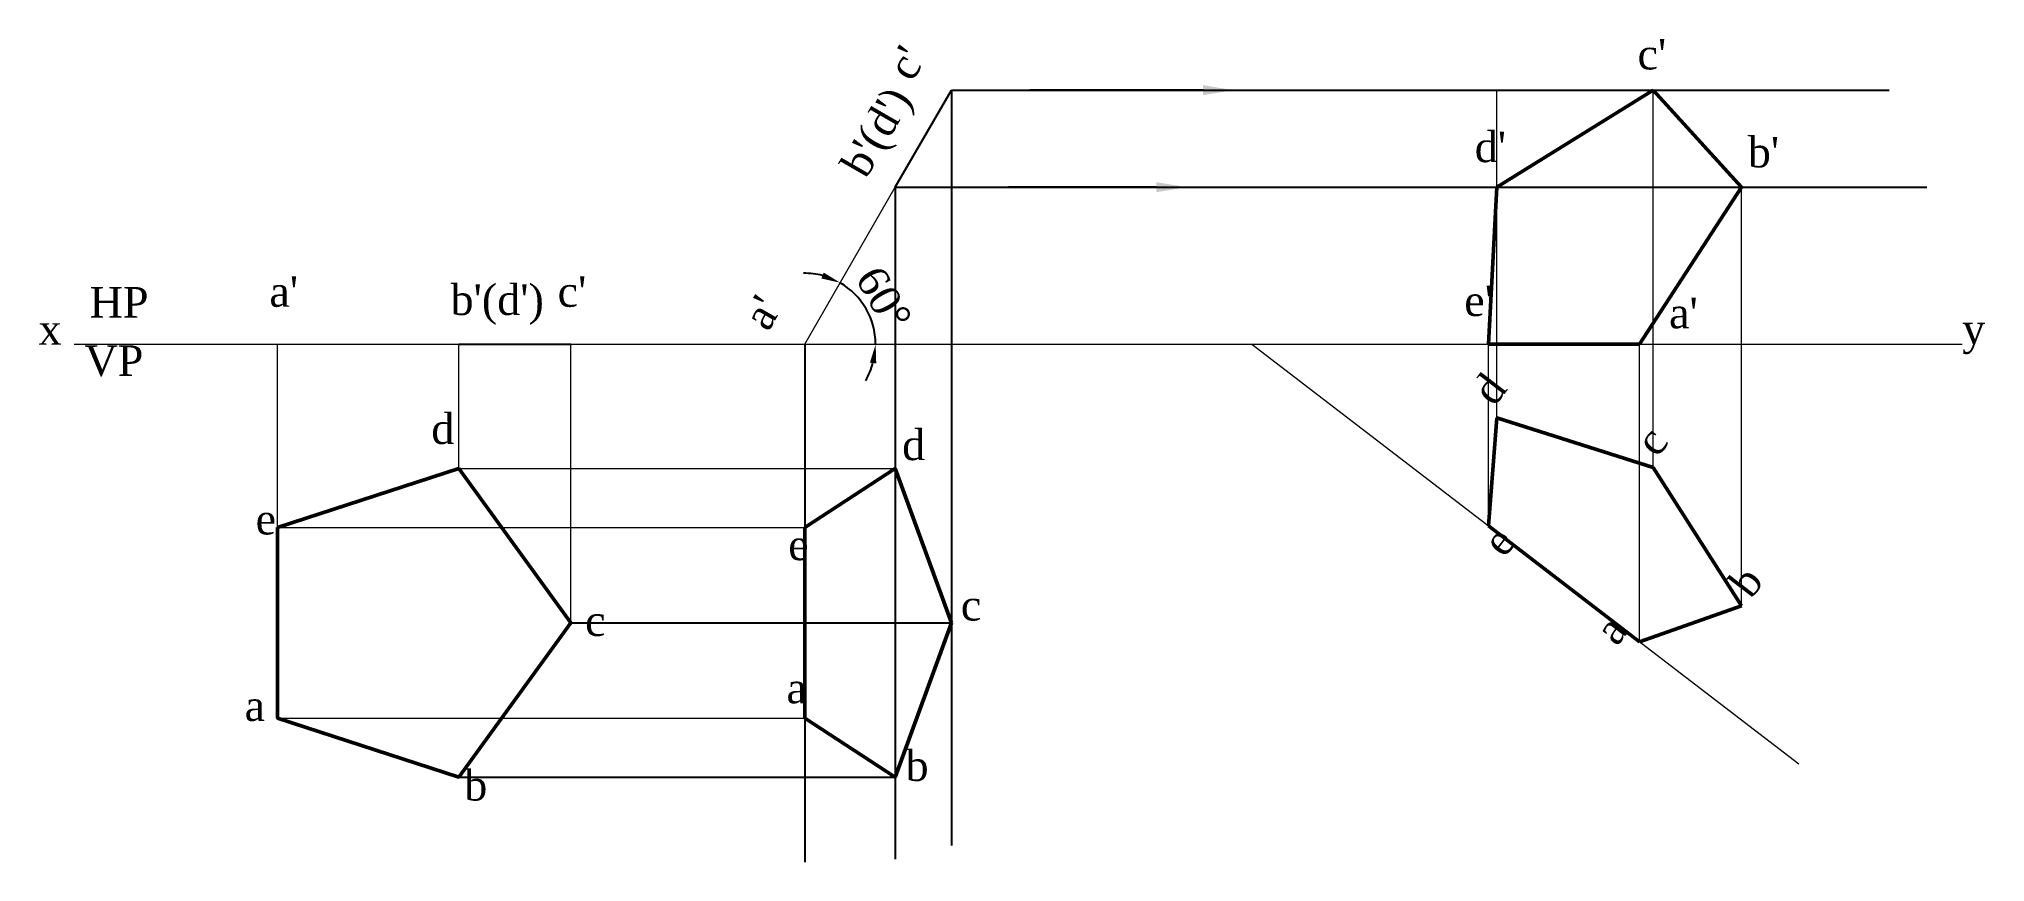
# Paper-space layout 'Layout5 (2)' of a CAD drawing. Header units: millimetres. Extents: x 6 to 262, y 35 to 143.
import ezdxf
from ezdxf import colors
from ezdxf.entities.mleader import LeaderData, LeaderLine
from ezdxf.math import Vec2, Vec3

# ---------------------------------------------------------------- set-up
doc = ezdxf.new("R2010")
doc.units = ezdxf.units.MM
for name, color, linetype, lineweight in [('PROJECTION LINE', 250, 'Continuous', 5), ('VISIBLE LINE', 5, 'Continuous', 50), ('XY LINE', 1, 'Continuous', 15)]:
    doc.layers.add(name, color=color, linetype=linetype, lineweight=lineweight)
doc.styles.get("Standard").update_dxf_attribs({"font": 'times.ttf', "height": 4})
doc.dimstyles.new('ISO-25', dxfattribs={"dimtxt": 4, "dimasz": 2.5, "dimexe": 1.25, "dimexo": 0.625, "dimtad": 1, "dimtoh": 1, "dimtxsty": 'Standard', "dimcen": 2.5, "dimadec": 0, "dimazin": 0, "dimtfac": 1, "dimtmove": 0, "dimatfit": 3, "dimfxl": 1, "dimarcsym": 0})

# ---------------------------------------------------------------- blocks, each defined once
blk = doc.blocks.new('*D20')
at = {"layer": 'Defpoints', "color": 0, "transparency": 16777216}
for p in [(118.74, 123.52), (115.6, 106.11), (106.85, 102.93), (106.85, 102.93), (126.09, 102.93)]:
    blk.add_point(p, dxfattribs=at)
at = {"layer": 'PROJECTION LINE', "color": 0, "lineweight": -2, "transparency": 16777216}
for start, end in [(75.4419, 90.8837), (0, 60), (329.1163, 344.5581)]:
    blk.add_arc((106.85, 102.93), 9.3, start, end, dxfattribs=at)
at = {"layer": 'PROJECTION LINE', "color": 0, "transparency": 16777216}
for points in [[(109.35, 112.32), (109.04, 111.55), (111.51, 110.99)], [(115.41, 100.51), (116.24, 100.4), (116.16, 102.93)]]:
    blk.add_solid(points, dxfattribs=at)
at = {"layer": 'PROJECTION LINE', "color": 0, "transparency": 16777216, "insert": (117.22, 108.91), "char_height": 4, "attachment_point": 5, "rotation": 300}
blk.add_mtext('60°', dxfattribs=at)

psp = doc.layouts.new('Layout5 (2)')

# ---------------------------------------------------------------- linework, layer by layer
for p, q in [((118.743, 123.521), (126.09, 136.247)), ((126.09, 136.247), (249.083, 136.247)), ((126.09, 136.247), (126.09, 102.93)), ((118.743, 123.521), (254.048, 123.521)), ((118.743, 123.521), (118.743, 102.93)), ((61.482, 102.93), (76.177, 102.93)), ((106.855, 102.93), (106.855, 35.013)), ((118.743, 102.93), (118.743, 35.374)), ((126.09, 102.93), (126.09, 37.178)), ((76.177, 66.388), (126.09, 66.388)), ((61.482, 46.163), (118.743, 46.163))]:
    psp.add_line(p, q)
at = {"layer": 'PROJECTION LINE'}
for p, q in [((197.648, 93.257), (197.648, 136.247)), ((218.166, 102.93), (218.166, 136.247)), ((106.855, 102.93), (118.743, 123.521)), ((118.743, 123.521), (118.743, 123.521)), ((229.74, 102.93), (229.74, 123.521)), ((37.706, 78.888), (37.706, 102.93)), ((37.706, 102.93), (61.482, 102.93)), ((61.482, 86.614), (61.482, 102.93)), ((61.482, 102.93), (61.482, 102.93)), ((76.177, 66.388), (76.177, 102.93)), ((106.855, 102.93), (126.09, 102.93)), ((165.513, 102.93), (201.214, 75.536)), ((196.54, 79.122), (196.54, 102.93)), ((216.373, 63.903), (216.373, 102.93)), ((218.166, 86.774), (218.166, 102.93)), ((229.74, 68.632), (229.74, 102.93)), ((61.482, 86.614), (118.743, 86.614)), ((37.706, 78.888), (106.855, 78.888)), ((201.214, 75.536), (237.26, 47.877)), ((37.706, 53.888), (106.855, 53.888))]:
    psp.add_line(p, q, dxfattribs=at)
at = {"layer": 'VISIBLE LINE'}
for p, q in [((197.648, 123.521), (218.166, 136.247)), ((218.166, 136.247), (229.74, 123.521)), ((196.54, 102.93), (197.648, 123.521)), ((229.74, 123.521), (216.373, 102.93)), ((216.373, 102.93), (196.54, 102.93)), ((197.648, 93.257), (196.54, 79.122)), ((197.648, 93.257), (218.166, 86.774)), ((118.743, 86.614), (106.855, 78.888)), ((118.743, 86.614), (126.09, 66.388)), ((218.166, 86.774), (229.74, 68.632)), ((106.855, 78.888), (106.855, 53.888)), ((196.54, 79.122), (216.373, 63.903)), ((126.09, 66.388), (118.743, 46.163)), ((216.373, 63.903), (229.74, 68.632)), ((106.855, 53.888), (118.743, 46.163))]:
    psp.add_line(p, q, dxfattribs=at)
psp.add_lwpolyline([(37.706, 78.888), (37.706, 53.888), (61.482, 46.163), (76.177, 66.388), (61.482, 86.614)], close=True, dxfattribs=at)
at = {"layer": 'XY LINE'}
psp.add_line((11.024, 102.93), (258.685, 102.93), dxfattribs=at)

# ---------------------------------------------------------------- texts
at = {"layer": 'PROJECTION LINE'}
for s, p in [("c'", (216.098, 138.964)), ("d'", (194.746, 126.807)), ("b'", (230.562, 126.119)), ("a'", (36.636, 107.839)), ("b'(d')", (60.402, 106.76)), ("c'", (74.446, 107.839)), ("e'", (193.369, 106.623)), ("a'", (220.231, 105.017)), ('d', (57.881, 89.851)), ('d', (119.639, 87.727)), ('e', (34.836, 77.98)), ('e', (104.697, 74.609)), ('c', (127.336, 66.692)), ('c', (78.047, 64.669)), ('a', (33.395, 53.517)), ('a', (104.47, 55.835)), ('b', (120.092, 45.657)), ('b', (62.203, 43.084))]:
    psp.add_text(s, height=4, dxfattribs=at).set_placement(p)
for s, rotation, p in [("c'", 60, (120.973, 137.202)), ("b'(d')", 60, (114.886, 124.5)), ("a'", 60, (102.068, 104.458)), ('d', 52.5004, (197.309, 94.645)), ('c', 52.5004, (218.684, 87.947)), ('e', 52.5004, (198.621, 74.805)), ('b', 52.5004, (230.962, 69.394)), ('a', 52.5004, (213.377, 63.197))]:
    psp.add_text(s, height=4, rotation=rotation, dxfattribs=at).set_placement(p)
at = {"layer": 'XY LINE'}
for s, p in [('HP', (13.06, 106.425)), ('y', (258.685, 102.93)), ('VP', (12.384, 98.776))]:
    psp.add_text(s, height=4, dxfattribs=at).set_placement(p)
at = {"layer": 'XY LINE', "insert": (6.358, 106.874), "char_height": 4, "attachment_point": 1}
psp.add_mtext_dynamic_manual_height_columns('x', width=0.35893, gutter_width=20, heights=[0], dxfattribs=at)

# ---------------------------------------------------------------- dimensions: what is measured, and where the dimension line sits
at = {"layer": 'PROJECTION LINE'}
dim = psp.add_angular_dim_2l(base=(115.598, 106.112), line1=((106.855, 102.93), (126.09, 102.93)), line2=((106.855, 102.93), (118.743, 123.521)), dimstyle='ISO-25', dxfattribs=at)
dim.commit()
dim.dimension.update_dxf_attribs({"geometry": '*D20', "text_midpoint": (117.216, 108.912)})

# ---------------------------------------------------------------- leaders
ml = psp.add_multileader_mtext('Standard')
ml.set_content('')
ml.set_leader_properties()
ml.build(insert=Vec2(0, 0))
ctx = ml.context
ctx.base_point, ctx.plane_origin = Vec3(136.374, 136.247), Vec3(163.104, 136.247)
notes = []
notes.append((ctx, [(0, (1, 1, 0), (144.374, 136.247), (-1, 0), 8, [(0, [(163.104, 136.247)], 0, [])])]))
ctx.mtext, ml.multileader.dxf.content_type = None, 0
ml = psp.add_multileader_mtext('Standard', dxfattribs=at)
ml.set_content('')
ml.set_leader_properties()
ml.build(insert=Vec2(0, 0))
ctx = ml.context
ctx.base_point, ctx.plane_origin = Vec3(133.599, 123.521), Vec3(156.994, 123.521)
notes.append((ctx, [(0, (1, 1, 0), (141.599, 123.521), (-1, 0), 8, [(0, [(156.994, 123.521)], 0, [])])]))
ctx.mtext, ml.multileader.dxf.content_type = None, 0
for ctx, leaders in notes:
    for number, flags, end, landing, length, lines in leaders:
        leader = LeaderData()
        leader.index, (leader.has_last_leader_line, leader.has_dogleg_vector, leader.attachment_direction) = number, flags
        leader.last_leader_point, leader.dogleg_vector, leader.dogleg_length = Vec3(end), Vec3(landing), length
        for number, points, colour, breaks in lines:
            line = LeaderLine()
            line.index, line.vertices, line.color, line.breaks = number, Vec3.list(points), colors.encode_raw_color(colour), breaks
            leader.lines.append(line)
        ctx.leaders.append(leader)

doc.saveas('drawing.dxf')
